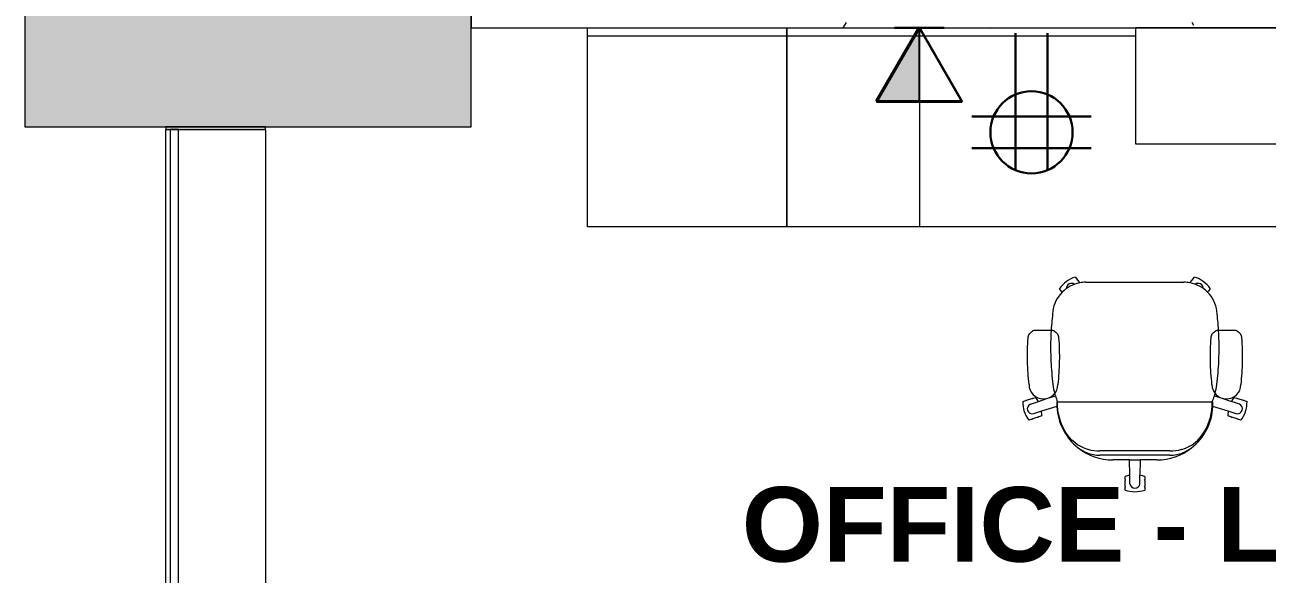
# Model space of a CAD drawing. Header units: inches. Extents: x 6664 to 8129, y 209 to 1287.
# Drawn here: x 6664.5 to 6814.1, y 827.2 to 893.4 of the extents above; entities that cross this region are included whole.
import ezdxf

# ---------------------------------------------------------------- set-up
doc = ezdxf.new("R2010")
doc.units = ezdxf.units.IN
doc.header["$MEASUREMENT"] = 0
for name, color, linetype, lineweight in [('A-ANNO-NOTE', 131, 'Continuous', 30), ('A-AREA-IDEN', 2, 'Continuous', 9), ('A-COLS', 52, 'Continuous', 13), ('A-GLAZ-CURT', 52, 'Continuous', 9), ('A-WALL', 113, 'Continuous', 13), ('A-WALL-PATT', 111, 'Continuous', 13), ('I-FURN', 30, 'Continuous', 9), ('I-WALL', 2, 'Continuous', 9)]:
    doc.layers.add(name, color=color, linetype=linetype, lineweight=lineweight)
doc.styles.add('Swis721 Lt BT_B', font='', dxfattribs={"height": 9})
doc.styles.get('Swis721 Lt BT_B').set_extended_font_data('Swis721 Lt BT', bold=True)

# ---------------------------------------------------------------- blocks, each defined once
blk = doc.blocks.new('Table-Teknion-Credenza_Top_for_Freestanding_Storage - CJCT24120-7059980-11th FLOOR POWER _ SIGNAL')
at = {"layer": 'I-FURN'}
for p, q in [((-60, 12), (60, 12)), ((-60, 3), (-60, 12)), ((60, 12), (60, -11)), ((-60, -12), (-60, 3)), ((60, -11), (60, -12)), ((-4.56, -12), (-60, -12))]:
    blk.add_line(p, q, dxfattribs=at)
blk = doc.blocks.new('Storage-Teknion-TV_Panel_Shelves_Sliding_Door - CJVS3HI21454-7059982-11th FLOOR POWER _ SIGNAL')
at = {"layer": 'I-FURN'}
for p, q in [((27, 7.5), (-27, 7.5)), ((-27, 7.5), (-27, -6.5)), ((27, -6.5), (27, 7.5)), ((-27, -6.5), (27, -6.5)), ((27, -6.5), (-1.5, -6.5)), ((-1.5, -6.5), (-1.5, -7.5)), ((27, -7.5), (27, -6.5)), ((-1.5, -7.5), (27, -7.5))]:
    blk.add_line(p, q, dxfattribs=at)
blk = doc.blocks.new('Storage-Teknion-Wall_Panel_Under_Wall_Mount_Storage_Tackable - CJWUT2HF66-7059983-11th FLOOR POWER _ SIGNAL')
at = {"layer": 'I-FURN'}
for p, q in [((-33, 1), (33, 1)), ((-33, 0), (-33, 1)), ((33, 0), (-33, 0)), ((33, 1), (33, 0))]:
    blk.add_line(p, q, dxfattribs=at)
blk = doc.blocks.new('Storage-Teknion-Pedestal_Unfinished_Top_2_High - CJPCSB2416-7059985-11th FLOOR POWER _ SIGNAL')
at = {"layer": 'I-FURN'}
for p, q in [((-8, 0), (8, 0)), ((-8, -23), (-8, 0)), ((8, 0), (8, -23)), ((-8, -24), (-8, -23)), ((8, -23), (8, -24)), ((8, -24), (-8, -24))]:
    blk.add_line(p, q, dxfattribs=at)
blk = doc.blocks.new('Storage-Teknion-Pedestal_Unfinished_Top_2_High - CJPCSF2424-V15-11th FLOOR POWER _ SIGNAL')
at = {"layer": 'I-FURN'}
for p, q in [((-12, 0), (12, 0)), ((-12, -23), (-12, 0)), ((12, 0), (12, -23)), ((-12, -24), (-12, -23)), ((12, -23), (12, -24)), ((12, -24), (-12, -24))]:
    blk.add_line(p, q, dxfattribs=at)
blk = doc.blocks.new('Chair-Teknion-Projek - No Headrest_  Fixed T-Arms-7059986-11th FLOOR POWER _ SIGNAL')
at = {"layer": 'I-FURN'}
for p, q in [((-8.86, 10.18), (-9.08, 10.49)), ((-7.17, 11.87), (-6.95, 11.57)), ((-6.88, 11.48), (-6.65, 11.17)), ((-5.91, 11.24), (5.91, 11.24)), ((6.65, 11.17), (6.88, 11.48)), ((6.95, 11.57), (7.17, 11.87)), ((9.08, 10.49), (8.86, 10.18)), ((-8.76, 10.04), (-8.79, 10.09)), ((8.79, 10.09), (8.76, 10.04)), ((-11.87, 5.48), (-11.02, 5.48)), ((-11.02, 5.48), (-10.17, 5.48)), ((10.17, 5.48), (11.02, 5.48)), ((11.02, 5.48), (11.87, 5.48)), ((-13.04, -2.99), (-12.4, -2.79)), ((-12.29, -2.75), (-11.93, -2.64)), ((11.93, -2.64), (12.29, -2.75)), ((12.4, -2.79), (13.04, -2.99)), ((-13.51, -3.15), (-13.15, -3.03)), ((-12.59, -3.46), (-11.62, -3.13)), ((-11.24, -4.3), (-12.21, -4.6)), ((-9.39, -3.16), (9.39, -3.16)), ((12.22, -4.6), (11.24, -4.3)), ((12.59, -3.46), (11.62, -3.13)), ((13.15, -3.03), (13.51, -3.15)), ((-12.42, -5.28), (-12.78, -5.39)), ((-11.67, -5.03), (-12.31, -5.24)), ((-11.2, -4.88), (-11.56, -5)), ((11.56, -5), (11.2, -4.88)), ((12.31, -5.24), (11.67, -5.03)), ((12.78, -5.39), (12.42, -5.28)), ((4.23, -9.07), (-4.23, -9.07)), ((4.23, -9.61), (-4.23, -9.61)), ((-0.63, -10.17), (-2.65, -10.17)), ((-0.61, -12.02), (-0.63, -10.17)), ((-0.63, -10.17), (0.64, -10.17)), ((0.64, -10.17), (0.61, -12.02)), ((2.65, -10.17), (0.64, -10.17)), ((-1.18, -12.54), (-1.18, -12.17)), ((-1.18, -13.33), (-1.18, -12.66)), ((-1.18, -13.82), (-1.18, -13.45)), ((-0.6, -13.04), (-0.61, -12.02)), ((0.6, -13.04), (0.61, -12.02)), ((1.18, -12.17), (1.18, -12.54)), ((1.18, -12.66), (1.18, -13.33)), ((1.18, -13.45), (1.18, -13.82))]:
    blk.add_line(p, q, dxfattribs=at)
at = {"layer": 'I-FURN', "flags": 128}
for points in [[(-11.62, -3.13), (-10.6, -2.79), (-9.58, -2.44)], [(9.58, -2.44), (10.6, -2.79), (11.62, -3.13)], [(-9.39, -3.72), (-10.32, -4.01), (-11.24, -4.3)], [(11.24, -4.3), (10.32, -4.01), (9.39, -3.72)]]:
    blk.add_lwpolyline(points, dxfattribs=at)
at = {"layer": 'I-FURN'}
for centre, radius, start, end in [((-6.1, 8.39), 3.64, 107.0766, 144.9234), ((-5.91, 7.24), 4, 100.7159, 135.4062), ((-7.64, 10.51), 0.6, 53.6044, 182.0177), ((-7, 11.54), 0.062, 320.5051, 36), ((-6.93, 11.44), 0.062, 36, 111.4949), ((-5.91, 7.24), 4, 90, 100.7159), ((5.91, 7.24), 4, 79.2841, 90), ((5.91, 7.24), 4, 44.5938, 79.2841), ((6.93, 11.44), 0.062, 68.5051, 144), ((7, 11.54), 0.062, 144, 219.4949), ((6.1, 8.39), 3.64, 35.0766, 72.9234), ((7.64, 10.51), 0.6, 357.9823, 126.3956), ((-5.91, 7.24), 4, 135.4062, 172.7165), ((-8.81, 10.22), 0.062, 216, 291.4949), ((-8.74, 10.12), 0.062, 140.5051, 216), ((5.91, 7.24), 4, 7.2835, 44.5938), ((8.81, 10.22), 0.062, 248.5051, 324), ((8.74, 10.12), 0.062, 324, 39.4949), ((24.63, 3.33), 34.78, 172.7165, 176.4781), ((-24.63, 3.33), 34.78, 3.5219, 7.2835), ((24.63, 3.33), 34.78, 177.6543, 182.5921), ((24.63, 3.33), 34.78, 176.4781, 177.6543), ((-24.63, 3.33), 34.78, 357.4079, 3.5219), ((24.25, 3.32), 34.4, 182.6596, 187.3663), ((-24.25, 3.32), 34.4, 355.0203, 357.3404), ((-24.25, 3.32), 34.4, 352.6337, 355.0203), ((-11.07, -1.13), 1.68, 178.9486, 271.7629), ((-10.97, -1.13), 1.68, 268.2371, 1.0513), ((-1.73, -0.04), 8.21, 187.3674, 194.9992), ((10.97, -1.13), 1.68, 178.9487, 271.7629), ((1.73, -0.04), 8.21, 345.0008, 352.6326), ((11.07, -1.13), 1.68, 268.2371, 1.0514), ((-12.38, -2.85), 0.062, 32.5051, 108), ((-12.27, -2.81), 0.062, 108, 183.4949), ((-14.86, -4.83), 3.65, 27.6577, 36.875), ((-1.73, -0.04), 8.21, 194.9992, 196.9886), ((-5.24, -1.24), 4.5, 195.45, 205.2697), ((5.25, -1.25), 4.49, 334.7208, 344.5595), ((1.73, -0.04), 8.21, 343.0114, 345.0008), ((14.86, -4.83), 3.65, 143.125, 152.3423), ((12.27, -2.81), 0.062, 356.5051, 72), ((12.38, -2.85), 0.062, 72, 147.4949), ((-9.87, -3.21), 3.64, 179.0766, 216.9234), ((-13.13, -3.09), 0.062, 32.5051, 108), ((-13.02, -3.05), 0.062, 108, 183.4949), ((-12.36, -4.01), 0.6, 112.6052, 284.2997), ((-14.86, -4.83), 3.65, 359.125, 8.3423), ((-3.3, -3.44), 6.1, 177.3817, 182.6183), ((-2.64, -3.42), 6.76, 182.5778, 231.7498), ((2.64, -3.42), 6.76, 308.2502, 357.4222), ((2.64, -3.42), 6.76, 357.298, 2.149), ((14.86, -4.83), 3.65, 171.6577, 180.875), ((12.36, -4.01), 0.6, 256.6052, 67.3948), ((9.87, -3.21), 3.64, 323.0766, 0.9234), ((13.02, -3.05), 0.062, 356.5051, 72), ((13.13, -3.09), 0.062, 72, 147.4949), ((-12.44, -5.22), 0.062, 288, 3.4949), ((-12.33, -5.18), 0.062, 212.5051, 288), ((-11.69, -4.98), 0.062, 288, 3.4949), ((-11.58, -4.94), 0.062, 212.5051, 288), ((11.58, -4.94), 0.062, 252, 327.4949), ((11.69, -4.98), 0.062, 176.5051, 252), ((12.33, -5.18), 0.062, 252, 327.4949), ((12.44, -5.22), 0.062, 176.5051, 252), ((-2.65, -3.42), 6.75, 231.7498, 270), ((-4.23, -5.34), 4.26, 232.4396, 249.1668), ((-4.46, -4.82), 4.25, 253.6072, 273.1858), ((2.65, -3.42), 6.75, 270, 308.2502), ((4.46, -4.82), 4.25, 266.8142, 286.3928), ((4.23, -5.34), 4.26, 290.8332, 307.5604), ((-4.23, -5.34), 4.26, 249.1668, 270), ((4.23, -5.34), 4.26, 270, 290.8332), ((0, -15.62), 3.65, 99.6577, 108.875), ((-1.12, -12.54), 0.062, 180, 255.4949), ((-1.12, -12.66), 0.062, 104.5051, 180), ((-1.12, -13.33), 0.062, 180, 255.4949), ((-1.12, -13.45), 0.062, 104.5051, 180), ((0, -12.99), 0.6, 184.6052, 355.3948), ((0, -15.62), 3.65, 71.125, 80.3423), ((1.12, -12.54), 0.062, 284.5051, 0), ((1.12, -12.66), 0.062, 360, 75.4949), ((1.12, -13.33), 0.062, 284.5051, 360), ((1.12, -13.45), 0.062, 360, 75.4949), ((0, -10.37), 3.64, 251.0766, 288.9234)]:
    blk.add_arc(centre, radius, start, end, dxfattribs=at)
for points in [[(-12.75, -1.09), (-12.85, -0.16), (-12.97, 1.72), (-12.93, 3.6), (-12.86, 4.54)], [(-12.86, 4.54), (-12.85, 4.63), (-12.82, 4.79), (-12.71, 5.02), (-12.55, 5.21), (-12.35, 5.36), (-12.12, 5.46), (-11.95, 5.48), (-11.87, 5.48)], [(-10.17, 5.48), (-10.08, 5.48), (-9.92, 5.46), (-9.68, 5.36), (-9.48, 5.21), (-9.32, 5.02), (-9.21, 4.79), (-9.18, 4.63), (-9.18, 4.54)], [(-9.18, 4.54), (-9.11, 3.6), (-9.06, 1.72), (-9.18, -0.16), (-9.29, -1.09)], [(9.29, -1.09), (9.18, -0.16), (9.06, 1.72), (9.11, 3.6), (9.18, 4.54)], [(9.18, 4.54), (9.18, 4.63), (9.21, 4.79), (9.32, 5.02), (9.48, 5.21), (9.68, 5.36), (9.92, 5.46), (10.08, 5.48), (10.17, 5.48)], [(11.87, 5.48), (11.95, 5.48), (12.12, 5.46), (12.35, 5.36), (12.55, 5.21), (12.71, 5.02), (12.82, 4.79), (12.85, 4.63), (12.86, 4.54)], [(12.86, 4.54), (12.93, 3.6), (12.97, 1.72), (12.85, -0.16), (12.75, -1.09)], [(-5.66, -8.9), (-8.07, -8.21), (-9.33, -5.79), (-9.33, -3.16)], [(5.66, -8.9), (8.07, -8.21), (9.33, -5.79), (9.33, -3.16)]]:
    blk.add_open_spline(points, degree=3, dxfattribs=at)
blk = doc.blocks.new('System Panel - Glazed-7768334-11th FLOOR POWER _ SIGNAL')
at = {"layer": 'A-GLAZ-CURT', "lineweight": 13}
for p, q in [((46.5, 0.5), (-46.5, 0.5)), ((-46.5, 0.5), (-46.5, -0.5)), ((46.5, -0.5), (46.5, 0.5)), ((-46.5, -0.5), (46.5, -0.5))]:
    blk.add_line(p, q, dxfattribs=at)

msp = doc.modelspace()

# ---------------------------------------------------------------- hatches: boundary and pattern name
at = {"layer": 'A-ANNO-NOTE', "lineweight": 9}
msp.add_hatch(color=256, dxfattribs=at).paths.add_polyline_path([(6772.2, 884.21), (6772.2, 893.14), (6767.04, 884.21)], flags=0)
at = {"layer": 'A-COLS', "lineweight": 9}
h = msp.add_hatch(color=7, dxfattribs=at)
h.paths.add_polyline_path([(6958.99, 208.52), (6958.99, 266.36), (6917.74, 266.36), (6917.74, 208.52)], flags=0)
h.paths.add_polyline_path([(7919.99, 208.86), (7919.99, 264.61), (7877.99, 264.61), (7877.99, 208.86)], flags=0)
h.paths.add_polyline_path([(7637.74, 208.86), (7678.99, 208.86), (7678.99, 265.36), (7637.74, 265.36), (7637.74, 229.27)], flags=0)
h.paths.add_polyline_path([(7420.62, 208.86), (7438.74, 208.86), (7438.74, 264.86), (7397.24, 264.86), (7397.24, 208.86)], flags=0)
h.paths.add_polyline_path([(7157.99, 208.86), (7198.24, 208.86), (7198.24, 265.86), (7157.99, 265.86), (7157.99, 229.27)], flags=0)
h.paths.add_polyline_path([(6797.99, 232.36), (6837.99, 232.36), (6837.99, 266.36), (6797.99, 266.36)], flags=0)
h.paths.add_polyline_path([(8109.99, 239.49), (8121.74, 239.49), (8121.74, 274.69), (8109.99, 274.69)], flags=0)
h.paths.add_polyline_path([(6681.49, 344.86), (6715.49, 344.86), (6715.49, 384.48), (6681.49, 384.48)], flags=0)
h.paths.add_polyline_path([(8121.12, 469.48), (8121.74, 469.48), (8121.74, 492.36), (8109.99, 492.36), (8109.99, 469.48)], flags=0)
h.paths.add_polyline_path([(6664.49, 478.17), (6726.99, 478.17), (6726.99, 519.17), (6664.49, 519.17)], flags=0)
h.paths.add_polyline_path([(6697.16, 612.49), (6697.16, 653.49), (6664.49, 653.49), (6664.49, 612.49), (6692.84, 612.49)], flags=0)
h.paths.add_polyline_path([(8121.74, 708.36), (8121.74, 732.36), (8109.99, 732.36), (8109.99, 708.36), (8118.95, 708.36)], flags=0)
h.paths.add_polyline_path([(6726.99, 746.8), (6726.99, 787.8), (6664.49, 787.8), (6664.49, 746.8), (6718.84, 746.8)], flags=0)
h.paths.add_polyline_path([(6692.84, 881.12), (6718.26, 881.12), (6718.26, 922.12), (6664.49, 922.12), (6664.49, 881.12)], flags=0)
h.paths.add_polyline_path([(6780.73, 1037.09), (6815.03, 1059.37), (6796.58, 1087.79), (6762.27, 1065.52), (6766.26, 1059.37)], flags=0)
h.paths.add_polyline_path([(8042.08, 1083.71), (8048.79, 1098.79), (8026.2, 1108.84), (8019.49, 1093.77)], flags=0)
h.paths.add_polyline_path([(6935.81, 1146.19), (6962.6, 1163.7), (6947.63, 1186.61), (6920.84, 1169.11), (6934.29, 1148.51)], flags=0)
h.paths.add_polyline_path([(7674.09, 1248.53), (7681.39, 1264.18), (7659.41, 1273.97), (7652.29, 1258.7), (7662.21, 1254.07)], flags=0)
h.paths.add_polyline_path([(7413.99, 1256.36), (7433.99, 1256.36), (7433.99, 1274.36), (7413.99, 1274.36)], flags=0)
h.paths.add_polyline_path([(7186.69, 1257.36), (7198.49, 1257.36), (7198.49, 1287.25), (7166.49, 1287.25), (7166.49, 1257.36), (7173.69, 1257.36)], flags=0)
h.paths.add_polyline_path([(7659.82, 1274.86), (7674.42, 1274.86), (7662.43, 1280.45), (7662.21, 1279.98)], flags=0)
at = {"layer": 'A-WALL-PATT', "lineweight": 9}
h = msp.add_hatch(dxfattribs=at)
h.set_pattern_fill('FP_1', color=256, style=0, pattern_type=2)
h.set_pattern_definition([(0, (0, 0), (30.72, 7.68), [1.267, -21.773, 1.267, -21.773, -122.88]), (0, (0, 0), (30.72, 7.68), [-46.08, 1.267, -44.813, 1.267, -21.773, -53.76]), (0, (0, 0), (30.72, 7.68), [-115.2, 1.267, -14.093, 1.267, -37.133]), (120, (11.52, 3.84), (-22.011075, 22.7643), [1.267, -21.773, 1.267, -21.773, -122.88]), (120, (11.52, 3.84), (-22.011075, 22.7643), [-46.08, 1.267, -44.813, 1.267, -21.773, -53.76]), (120, (11.52, 3.84), (-22.011075, 22.7643), [-115.2, 1.267, -14.093, 1.267, -37.133]), (240, (15.36, 19.2), (-8.708925, -30.4443), [1.267, -21.773, 1.267, -21.773, -122.88]), (240, (15.36, 19.2), (-8.708925, -30.4443), [-46.08, 1.267, -44.813, 1.267, -21.773, -53.76]), (240, (15.36, 19.2), (-8.708925, -30.4443), [-115.2, 1.267, -14.093, 1.267, -37.133])])
h.paths.add_polyline_path([(6718.88, 893.07), (6873.71, 893.07), (6873.67, 893.7), (6718.26, 893.7), (6718.26, 893.07)], flags=0)
h.paths.add_polyline_path([(6876.21, 893.07), (6876.83, 893.07), (6876.83, 893.7), (6876.21, 893.7)], flags=0)
msp.add_hatch(color=7, dxfattribs=at).paths.add_polyline_path([(6692.84, 880.8), (6693.49, 880.8), (6693.49, 881.12), (6681.49, 881.12), (6681.49, 880.8), (6682.99, 880.8)], flags=0)

# ---------------------------------------------------------------- linework, layer by layer
at = {"layer": 'A-ANNO-NOTE', "lineweight": 9}
for p, q in [((6772.2, 893.14), (6767.04, 884.21)), ((6772.2, 884.21), (6772.2, 893.14)), ((6767.04, 884.21), (6772.2, 884.21))]:
    msp.add_line(p, q, dxfattribs=at)
at = {"layer": 'A-ANNO-NOTE'}
for p, q in [((6772.2, 893.14), (6767.04, 884.21)), ((6772.24, 893.07), (6767.08, 884.14)), ((6769.24, 893.07), (6775.24, 893.07)), ((6772.2, 893.14), (6777.36, 884.21)), ((6772.24, 893.07), (6777.4, 884.14)), ((6783.83, 892.42), (6783.83, 875.89)), ((6787.66, 892.42), (6787.66, 875.89)), ((6777.36, 884.21), (6767.04, 884.21)), ((6777.4, 884.14), (6767.08, 884.14)), ((6792.92, 882.37), (6778.57, 882.37)), ((6792.92, 878.54), (6778.57, 878.54))]:
    msp.add_line(p, q, dxfattribs=at)
msp.add_circle((6785.75, 880.46), 4.95, dxfattribs=at)
at = {"layer": 'A-COLS', "color": 8, "lineweight": 20}
for p, q in [((6664.49, 922.12), (6664.49, 881.12)), ((6718.26, 881.12), (6718.26, 922.12)), ((6664.49, 881.12), (6718.26, 881.12))]:
    msp.add_line(p, q, dxfattribs=at)
at = {"layer": 'A-WALL', "color": 8, "lineweight": 20}
for p, q in [((6681.49, 881.12), (6681.49, 880.8)), ((6693.49, 881.12), (6681.49, 881.12)), ((6681.49, 880.8), (6693.49, 880.8)), ((6693.49, 880.8), (6693.49, 881.12))]:
    msp.add_line(p, q, dxfattribs=at)
at = {"layer": 'A-WALL', "lineweight": 9}
for p, q in [((6681.49, 787.8), (6681.49, 880.8)), ((6693.49, 880.8), (6693.49, 787.8))]:
    msp.add_line(p, q, dxfattribs=at)
at = {"layer": 'I-WALL', "lineweight": 13}
for p, q in [((6718.26, 896.82), (6718.26, 893.07)), ((6718.26, 893.07), (6873.08, 893.07))]:
    msp.add_line(p, q, dxfattribs=at)

# ---------------------------------------------------------------- block references
at = {"layer": 'A-GLAZ-CURT', "rotation": 90}
msp.add_blockref('System Panel - Glazed-7768334-11th FLOOR POWER _ SIGNAL', (6682.49, 834.3), dxfattribs=at)
at = {"layer": 'I-FURN', "rotation": 180}
for name, p in [('Table-Teknion-Credenza_Top_for_Freestanding_Storage - CJCT24120-7059980-11th FLOOR POWER _ SIGNAL', (6792.26, 881.07)), ('Storage-Teknion-Wall_Panel_Under_Wall_Mount_Storage_Tackable - CJWUT2HF66-7059983-11th FLOOR POWER _ SIGNAL', (6765.26, 893.07)), ('Storage-Teknion-Pedestal_Unfinished_Top_2_High - CJPCSF2424-V15-11th FLOOR POWER _ SIGNAL', (6744.26, 869.07)), ('Storage-Teknion-Pedestal_Unfinished_Top_2_High - CJPCSB2416-7059985-11th FLOOR POWER _ SIGNAL', (6764.26, 869.07))]:
    msp.add_blockref(name, p, dxfattribs=at)
at = {"layer": 'I-FURN'}
for name, p in [('Storage-Teknion-TV_Panel_Shelves_Sliding_Door - CJVS3HI21454-7059982-11th FLOOR POWER _ SIGNAL', (6825.26, 885.57)), ('Chair-Teknion-Projek - No Headrest_  Fixed T-Arms-7059986-11th FLOOR POWER _ SIGNAL', (6798.2, 851.14))]:
    msp.add_blockref(name, p, dxfattribs=at)

# ---------------------------------------------------------------- texts
at = {"layer": 'A-AREA-IDEN', "insert": (6750.85, 837.7), "char_height": 9, "width": 99.99, "attachment_point": 1, "style": 'Swis721 Lt BT_B'}
msp.add_mtext('OFFICE - LRG', dxfattribs=at)

doc.saveas('drawing.dxf')
